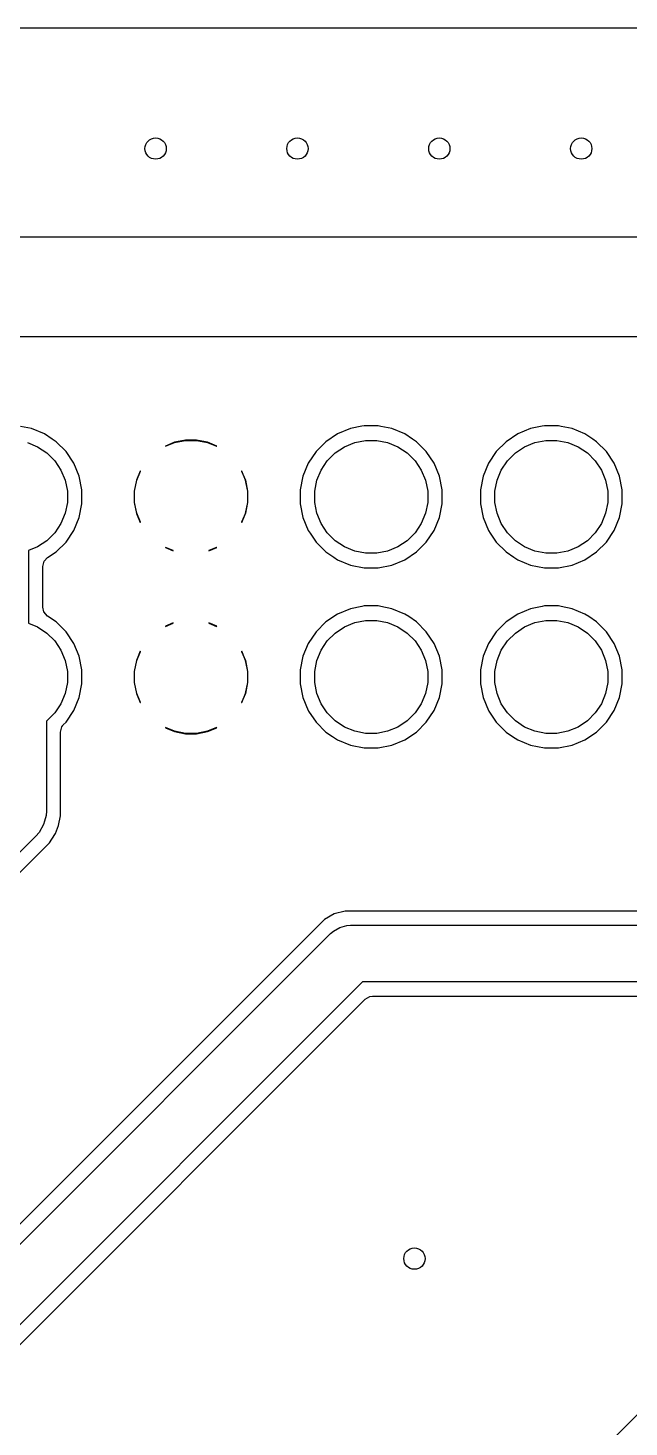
# Model space of a CAD drawing. Header units: inches. Extents: x 2.12 to 6.02, y -5.78 to -1.88.
# Drawn here: x 3.526 to 3.859, y -2.653 to -1.876 of the extents above; entities that cross this region are included whole.
import ezdxf

# ---------------------------------------------------------------- set-up
doc = ezdxf.new("R2010")
doc.units = ezdxf.units.IN
doc.header["$MEASUREMENT"] = 0
doc.layers.add('F.Cu', color=13, linetype='CONTINUOUS', true_color=0xc83434)

msp = doc.modelspace()

# ---------------------------------------------------------------- linework, layer by layer
at = {"layer": 'F.Cu', "linetype": 'CONTINUOUS'}
for p, q in [((2.13821, -1.876), (5.99565, -1.876)), ((5.73902, -1.99213), (2.65718, -1.99213)), ((2.43466, -2.04724), (5.69919, -2.04724)), ((3.52763, -2.09834), (3.52154, -2.09713)), ((3.5348, -2.10131), (3.52763, -2.09834)), ((3.52763, -2.09834), (3.52763, -2.09834)), ((3.53909, -2.10418), (3.5348, -2.10131)), ((3.5348, -2.10131), (3.5348, -2.10131)), ((3.54125, -2.10562), (3.53909, -2.10418)), ((3.69748, -2.10131), (3.69103, -2.10562)), ((3.70465, -2.09834), (3.69748, -2.10131)), ((3.69748, -2.10131), (3.69748, -2.10131)), ((3.711, -2.09708), (3.70465, -2.09834)), ((3.70465, -2.09834), (3.70465, -2.09834)), ((3.71226, -2.09683), (3.711, -2.09708)), ((3.72002, -2.09683), (3.71226, -2.09683)), ((3.72153, -2.09713), (3.72002, -2.09683)), ((3.72763, -2.09834), (3.72153, -2.09713)), ((3.7348, -2.10131), (3.72763, -2.09834)), ((3.72763, -2.09834), (3.72763, -2.09834)), ((3.73909, -2.10418), (3.7348, -2.10131)), ((3.7348, -2.10131), (3.7348, -2.10131)), ((3.74125, -2.10562), (3.73909, -2.10418)), ((3.79748, -2.10131), (3.79103, -2.10562)), ((3.80465, -2.09834), (3.79748, -2.10131)), ((3.79748, -2.10131), (3.79748, -2.10131)), ((3.811, -2.09708), (3.80465, -2.09834)), ((3.80465, -2.09834), (3.80465, -2.09834)), ((3.81226, -2.09683), (3.811, -2.09708)), ((3.82002, -2.09683), (3.81226, -2.09683)), ((3.82153, -2.09713), (3.82002, -2.09683)), ((3.82763, -2.09834), (3.82153, -2.09713)), ((3.8348, -2.10131), (3.82763, -2.09834)), ((3.82763, -2.09834), (3.82763, -2.09834)), ((3.83909, -2.10418), (3.8348, -2.10131)), ((3.8348, -2.10131), (3.8348, -2.10131)), ((3.84125, -2.10562), (3.83909, -2.10418)), ((3.52528, -2.10608), (3.53099, -2.10844)), ((3.53099, -2.10844), (3.53612, -2.11187)), ((3.53612, -2.11187), (3.54049, -2.11624)), ((3.54674, -2.11111), (3.54125, -2.10562)), ((3.55105, -2.11756), (3.54674, -2.11111)), ((3.60695, -2.10593), (3.60188, -2.10804)), ((3.60188, -2.10804), (3.60188, -2.10804)), ((3.60188, -2.10804), (3.60199, -2.10815)), ((3.60199, -2.10815), (3.607, -2.10608)), ((3.61304, -2.10472), (3.60695, -2.10593)), ((3.60695, -2.10593), (3.60695, -2.10593)), ((3.607, -2.10608), (3.61305, -2.10488)), ((3.61924, -2.10472), (3.61304, -2.10472)), ((3.61305, -2.10488), (3.61923, -2.10488)), ((3.61923, -2.10488), (3.62528, -2.10608)), ((3.62533, -2.10593), (3.61924, -2.10472)), ((3.62528, -2.10608), (3.63029, -2.10815)), ((3.63041, -2.10804), (3.62533, -2.10593)), ((3.62533, -2.10593), (3.62533, -2.10593)), ((3.63029, -2.10815), (3.63041, -2.10804)), ((3.63041, -2.10804), (3.63041, -2.10804)), ((3.68555, -2.11111), (3.68123, -2.11756)), ((3.69103, -2.10562), (3.68555, -2.11111)), ((3.68555, -2.11111), (3.68555, -2.11111)), ((3.69103, -2.10562), (3.69103, -2.10562)), ((3.69179, -2.11624), (3.69616, -2.11187)), ((3.69616, -2.11187), (3.70129, -2.10844)), ((3.70129, -2.10844), (3.707, -2.10608)), ((3.707, -2.10608), (3.71305, -2.10488)), ((3.71305, -2.10488), (3.71923, -2.10488)), ((3.71923, -2.10488), (3.72528, -2.10608)), ((3.72528, -2.10608), (3.73099, -2.10844)), ((3.73099, -2.10844), (3.73612, -2.11187)), ((3.73612, -2.11187), (3.74049, -2.11624)), ((3.74674, -2.11111), (3.74125, -2.10562)), ((3.75105, -2.11756), (3.74674, -2.11111)), ((3.78555, -2.11111), (3.78123, -2.11756)), ((3.79103, -2.10562), (3.78555, -2.11111)), ((3.78555, -2.11111), (3.78555, -2.11111)), ((3.79103, -2.10562), (3.79103, -2.10562)), ((3.79179, -2.11624), (3.79616, -2.11187)), ((3.79616, -2.11187), (3.80129, -2.10844)), ((3.80129, -2.10844), (3.807, -2.10608)), ((3.807, -2.10608), (3.81305, -2.10488)), ((3.81305, -2.10488), (3.81923, -2.10488)), ((3.81923, -2.10488), (3.82528, -2.10608)), ((3.82528, -2.10608), (3.83099, -2.10844)), ((3.83099, -2.10844), (3.83612, -2.11187)), ((3.83612, -2.11187), (3.84049, -2.11624)), ((3.84674, -2.11111), (3.84125, -2.10562)), ((3.85105, -2.11756), (3.84674, -2.11111)), ((3.54049, -2.11624), (3.54392, -2.12137)), ((3.55402, -2.12473), (3.55105, -2.11756)), ((3.68123, -2.11756), (3.67827, -2.12473)), ((3.68123, -2.11756), (3.68123, -2.11756)), ((3.68836, -2.12137), (3.69179, -2.11624)), ((3.74049, -2.11624), (3.74392, -2.12137)), ((3.75402, -2.12473), (3.75105, -2.11756)), ((3.78123, -2.11756), (3.77827, -2.12473)), ((3.78123, -2.11756), (3.78123, -2.11756)), ((3.78836, -2.12137), (3.79179, -2.11624)), ((3.84049, -2.11624), (3.84392, -2.12137)), ((3.85402, -2.12473), (3.85105, -2.11756)), ((3.54392, -2.12137), (3.54628, -2.12708)), ((3.54628, -2.12708), (3.54749, -2.13313)), ((3.55553, -2.13234), (3.55402, -2.12473)), ((3.58586, -2.12703), (3.58465, -2.13312)), ((3.5848, -2.13313), (3.586, -2.12708)), ((3.58796, -2.12196), (3.58586, -2.12703)), ((3.58586, -2.12703), (3.58586, -2.12703)), ((3.586, -2.12708), (3.58807, -2.12207)), ((3.58807, -2.12207), (3.58796, -2.12196)), ((3.58796, -2.12196), (3.58796, -2.12196)), ((3.64432, -2.12196), (3.64421, -2.12207)), ((3.64421, -2.12207), (3.64628, -2.12708)), ((3.64643, -2.12703), (3.64432, -2.12196)), ((3.64628, -2.12708), (3.64749, -2.13313)), ((3.64643, -2.12703), (3.64643, -2.12703)), ((3.64748, -2.13234), (3.64643, -2.12703)), ((3.67827, -2.12473), (3.67675, -2.13234)), ((3.67827, -2.12473), (3.67827, -2.12473)), ((3.6848, -2.13313), (3.686, -2.12708)), ((3.686, -2.12708), (3.68836, -2.12137)), ((3.74392, -2.12137), (3.74628, -2.12708)), ((3.74628, -2.12708), (3.74749, -2.13313)), ((3.75553, -2.13234), (3.75402, -2.12473)), ((3.77827, -2.12473), (3.77675, -2.13234)), ((3.77827, -2.12473), (3.77827, -2.12473)), ((3.7848, -2.13313), (3.786, -2.12708)), ((3.786, -2.12708), (3.78836, -2.12137)), ((3.84392, -2.12137), (3.84628, -2.12708)), ((3.84628, -2.12708), (3.84749, -2.13313)), ((3.85553, -2.13234), (3.85402, -2.12473)), ((3.54749, -2.13313), (3.54749, -2.13931)), ((3.55553, -2.13312), (3.55553, -2.13234)), ((3.55553, -2.1401), (3.55553, -2.13312)), ((3.58465, -2.13312), (3.58465, -2.13932)), ((3.5848, -2.13931), (3.5848, -2.13313)), ((3.64764, -2.13312), (3.64748, -2.13234)), ((3.64749, -2.13313), (3.64749, -2.13931)), ((3.64764, -2.13932), (3.64764, -2.13312)), ((3.67675, -2.13234), (3.67675, -2.1401)), ((3.6848, -2.13931), (3.6848, -2.13313)), ((3.74749, -2.13313), (3.74749, -2.13931)), ((3.75553, -2.1401), (3.75553, -2.13234)), ((3.75553, -2.13234), (3.75553, -2.13234)), ((3.77675, -2.13234), (3.77675, -2.1401)), ((3.7848, -2.13931), (3.7848, -2.13313)), ((3.84749, -2.13313), (3.84749, -2.13931)), ((3.85553, -2.1401), (3.85553, -2.13234)), ((3.85553, -2.13234), (3.85553, -2.13234)), ((3.54749, -2.13931), (3.54628, -2.14536)), ((3.55402, -2.14771), (3.55553, -2.1401)), ((3.58465, -2.13932), (3.58586, -2.14541)), ((3.586, -2.14536), (3.5848, -2.13931)), ((3.64749, -2.13931), (3.64628, -2.14536)), ((3.64643, -2.14541), (3.64764, -2.13932)), ((3.67675, -2.1401), (3.67827, -2.14771)), ((3.686, -2.14536), (3.6848, -2.13931)), ((3.74749, -2.13931), (3.74628, -2.14536)), ((3.75402, -2.14771), (3.75553, -2.1401)), ((3.77675, -2.1401), (3.77827, -2.14771)), ((3.786, -2.14536), (3.7848, -2.13931)), ((3.84749, -2.13931), (3.84628, -2.14536)), ((3.85402, -2.14771), (3.85553, -2.1401)), ((3.54628, -2.14536), (3.54392, -2.15107)), ((3.55105, -2.15488), (3.55402, -2.14771)), ((3.58586, -2.14541), (3.58586, -2.14541)), ((3.58586, -2.14541), (3.58796, -2.15048)), ((3.58807, -2.15037), (3.586, -2.14536)), ((3.58796, -2.15048), (3.58807, -2.15037)), ((3.58796, -2.15048), (3.58796, -2.15048)), ((3.64628, -2.14536), (3.64421, -2.15037)), ((3.64421, -2.15037), (3.64432, -2.15048)), ((3.64432, -2.15048), (3.64643, -2.14541)), ((3.64643, -2.14541), (3.64643, -2.14541)), ((3.67827, -2.14771), (3.67827, -2.14771)), ((3.67827, -2.14771), (3.68123, -2.15488)), ((3.68836, -2.15107), (3.686, -2.14536)), ((3.74628, -2.14536), (3.74392, -2.15107)), ((3.75105, -2.15488), (3.75402, -2.14771)), ((3.77827, -2.14771), (3.77827, -2.14771)), ((3.77827, -2.14771), (3.78123, -2.15488)), ((3.78836, -2.15107), (3.786, -2.14536)), ((3.84628, -2.14536), (3.84392, -2.15107)), ((3.85105, -2.15488), (3.85402, -2.14771)), ((3.54049, -2.1562), (3.53612, -2.16057)), ((3.54392, -2.15107), (3.54049, -2.1562)), ((3.54674, -2.16133), (3.55105, -2.15488)), ((3.68123, -2.15488), (3.68123, -2.15488)), ((3.68123, -2.15488), (3.6822, -2.15632)), ((3.6822, -2.15632), (3.68555, -2.16133)), ((3.69179, -2.1562), (3.68836, -2.15107)), ((3.69616, -2.16057), (3.69179, -2.1562)), ((3.74049, -2.1562), (3.73612, -2.16057)), ((3.74392, -2.15107), (3.74049, -2.1562)), ((3.74674, -2.16133), (3.75105, -2.15488)), ((3.78123, -2.15488), (3.78123, -2.15488)), ((3.78123, -2.15488), (3.7822, -2.15632)), ((3.7822, -2.15632), (3.78555, -2.16133)), ((3.79179, -2.1562), (3.78836, -2.15107)), ((3.79616, -2.16057), (3.79179, -2.1562)), ((3.84049, -2.1562), (3.83612, -2.16057)), ((3.84392, -2.15107), (3.84049, -2.1562)), ((3.84674, -2.16133), (3.85105, -2.15488)), ((3.53099, -2.164), (3.52598, -2.16607)), ((3.52598, -2.16607), (3.52598, -2.20637)), ((3.53612, -2.16057), (3.53099, -2.164)), ((3.54125, -2.16682), (3.54674, -2.16133)), ((3.60199, -2.16429), (3.60188, -2.1644)), ((3.60188, -2.1644), (3.6063, -2.16623)), ((3.6063, -2.16607), (3.60199, -2.16429)), ((3.6063, -2.16623), (3.6063, -2.16607)), ((3.63029, -2.16429), (3.62598, -2.16607)), ((3.62598, -2.16623), (3.63041, -2.1644)), ((3.62598, -2.16607), (3.62598, -2.16623)), ((3.63041, -2.1644), (3.63029, -2.16429)), ((3.68555, -2.16133), (3.69103, -2.16682)), ((3.70129, -2.164), (3.69616, -2.16057)), ((3.707, -2.16636), (3.70129, -2.164)), ((3.71305, -2.16756), (3.707, -2.16636)), ((3.72528, -2.16636), (3.71923, -2.16756)), ((3.73099, -2.164), (3.72528, -2.16636)), ((3.73612, -2.16057), (3.73099, -2.164)), ((3.74125, -2.16682), (3.74674, -2.16133)), ((3.78555, -2.16133), (3.79103, -2.16682)), ((3.80129, -2.164), (3.79616, -2.16057)), ((3.807, -2.16636), (3.80129, -2.164)), ((3.81305, -2.16756), (3.807, -2.16636)), ((3.82528, -2.16636), (3.81923, -2.16756)), ((3.83099, -2.164), (3.82528, -2.16636)), ((3.83612, -2.16057), (3.83099, -2.164)), ((3.84125, -2.16682), (3.84674, -2.16133)), ((3.53388, -2.17488), (3.53466, -2.17195)), ((3.53466, -2.17195), (3.53648, -2.17)), ((3.53648, -2.17), (3.54125, -2.16682)), ((3.69103, -2.16682), (3.69532, -2.16968)), ((3.69532, -2.16968), (3.69748, -2.17113)), ((3.69748, -2.17113), (3.69748, -2.17113)), ((3.69748, -2.17113), (3.69748, -2.17113)), ((3.69748, -2.17113), (3.70465, -2.1741)), ((3.70465, -2.1741), (3.71226, -2.17561)), ((3.71923, -2.16756), (3.71305, -2.16756)), ((3.72002, -2.17561), (3.72763, -2.1741)), ((3.72763, -2.1741), (3.7348, -2.17113)), ((3.7348, -2.17113), (3.74125, -2.16682)), ((3.79103, -2.16682), (3.79532, -2.16968)), ((3.79532, -2.16968), (3.79748, -2.17113)), ((3.79748, -2.17113), (3.79748, -2.17113)), ((3.79748, -2.17113), (3.79748, -2.17113)), ((3.79748, -2.17113), (3.80465, -2.1741)), ((3.80465, -2.1741), (3.81226, -2.17561)), ((3.81923, -2.16756), (3.81305, -2.16756)), ((3.82002, -2.17561), (3.82763, -2.1741)), ((3.82763, -2.1741), (3.8348, -2.17113)), ((3.8348, -2.17113), (3.84125, -2.16682)), ((3.53388, -2.19756), (3.53388, -2.17488)), ((3.71226, -2.17561), (3.71226, -2.17561)), ((3.71226, -2.17561), (3.72002, -2.17561)), ((3.72002, -2.17561), (3.72002, -2.17561)), ((3.81226, -2.17561), (3.81226, -2.17561)), ((3.81226, -2.17561), (3.82002, -2.17561)), ((3.82002, -2.17561), (3.82002, -2.17561)), ((3.53448, -2.20016), (3.53388, -2.19756)), ((3.711, -2.19708), (3.70465, -2.19834)), ((3.71226, -2.19683), (3.711, -2.19708)), ((3.72002, -2.19683), (3.71226, -2.19683)), ((3.72153, -2.19713), (3.72002, -2.19683)), ((3.72763, -2.19834), (3.72153, -2.19713)), ((3.811, -2.19708), (3.80465, -2.19834)), ((3.81226, -2.19683), (3.811, -2.19708)), ((3.82002, -2.19683), (3.81226, -2.19683)), ((3.82153, -2.19713), (3.82002, -2.19683)), ((3.82763, -2.19834), (3.82153, -2.19713)), ((3.53649, -2.20244), (3.53448, -2.20016)), ((3.54125, -2.20562), (3.53649, -2.20244)), ((3.69748, -2.20131), (3.69103, -2.20562)), ((3.70465, -2.19834), (3.69748, -2.20131)), ((3.69748, -2.20131), (3.69748, -2.20131)), ((3.70465, -2.19834), (3.70465, -2.19834)), ((3.707, -2.20608), (3.71305, -2.20488)), ((3.71305, -2.20488), (3.71923, -2.20488)), ((3.71923, -2.20488), (3.72528, -2.20608)), ((3.7348, -2.20131), (3.72763, -2.19834)), ((3.72763, -2.19834), (3.72763, -2.19834)), ((3.73695, -2.20275), (3.7348, -2.20131)), ((3.7348, -2.20131), (3.7348, -2.20131)), ((3.74125, -2.20562), (3.73695, -2.20275)), ((3.79748, -2.20131), (3.79103, -2.20562)), ((3.80465, -2.19834), (3.79748, -2.20131)), ((3.79748, -2.20131), (3.79748, -2.20131)), ((3.80465, -2.19834), (3.80465, -2.19834)), ((3.807, -2.20608), (3.81305, -2.20488)), ((3.81305, -2.20488), (3.81923, -2.20488)), ((3.81923, -2.20488), (3.82528, -2.20608)), ((3.8348, -2.20131), (3.82763, -2.19834)), ((3.82763, -2.19834), (3.82763, -2.19834)), ((3.83695, -2.20275), (3.8348, -2.20131)), ((3.8348, -2.20131), (3.8348, -2.20131)), ((3.84125, -2.20562), (3.83695, -2.20275)), ((3.52598, -2.20637), (3.53099, -2.20844)), ((3.53099, -2.20844), (3.53612, -2.21187)), ((3.53612, -2.21187), (3.54049, -2.21624)), ((3.54674, -2.21111), (3.54125, -2.20562)), ((3.55105, -2.21756), (3.54674, -2.21111)), ((3.6063, -2.20621), (3.60188, -2.20804)), ((3.60188, -2.20804), (3.60188, -2.20804)), ((3.60188, -2.20804), (3.60199, -2.20815)), ((3.60199, -2.20815), (3.6063, -2.20637)), ((3.6063, -2.20637), (3.6063, -2.20621)), ((3.63041, -2.20804), (3.62598, -2.20621)), ((3.62598, -2.20621), (3.62598, -2.20637)), ((3.62598, -2.20637), (3.63029, -2.20815)), ((3.63029, -2.20815), (3.63041, -2.20804)), ((3.63041, -2.20804), (3.63041, -2.20804)), ((3.68555, -2.21111), (3.68123, -2.21756)), ((3.69103, -2.20562), (3.68555, -2.21111)), ((3.68555, -2.21111), (3.68555, -2.21111)), ((3.69103, -2.20562), (3.69103, -2.20562)), ((3.69179, -2.21624), (3.69616, -2.21187)), ((3.69616, -2.21187), (3.70129, -2.20844)), ((3.70129, -2.20844), (3.707, -2.20608)), ((3.72528, -2.20608), (3.73099, -2.20844)), ((3.73099, -2.20844), (3.73612, -2.21187)), ((3.73612, -2.21187), (3.74049, -2.21624)), ((3.74674, -2.21111), (3.74125, -2.20562)), ((3.75105, -2.21756), (3.74674, -2.21111)), ((3.78555, -2.21111), (3.78123, -2.21756)), ((3.79103, -2.20562), (3.78555, -2.21111)), ((3.78555, -2.21111), (3.78555, -2.21111)), ((3.79103, -2.20562), (3.79103, -2.20562)), ((3.79179, -2.21624), (3.79616, -2.21187)), ((3.79616, -2.21187), (3.80129, -2.20844)), ((3.80129, -2.20844), (3.807, -2.20608)), ((3.82528, -2.20608), (3.83099, -2.20844)), ((3.83099, -2.20844), (3.83612, -2.21187)), ((3.83612, -2.21187), (3.84049, -2.21624)), ((3.84674, -2.21111), (3.84125, -2.20562)), ((3.85105, -2.21756), (3.84674, -2.21111)), ((3.54049, -2.21624), (3.54392, -2.22137)), ((3.55402, -2.22473), (3.55105, -2.21756)), ((3.68123, -2.21756), (3.67827, -2.22473)), ((3.68123, -2.21756), (3.68123, -2.21756)), ((3.68836, -2.22137), (3.69179, -2.21624)), ((3.74049, -2.21624), (3.74392, -2.22137)), ((3.75402, -2.22473), (3.75105, -2.21756)), ((3.78123, -2.21756), (3.77827, -2.22473)), ((3.78123, -2.21756), (3.78123, -2.21756)), ((3.78836, -2.22137), (3.79179, -2.21624)), ((3.84049, -2.21624), (3.84392, -2.22137)), ((3.85402, -2.22473), (3.85105, -2.21756)), ((3.54392, -2.22137), (3.54628, -2.22708)), ((3.54628, -2.22708), (3.54749, -2.23313)), ((3.55553, -2.23234), (3.55402, -2.22473)), ((3.58586, -2.22703), (3.58465, -2.23312)), ((3.5848, -2.23313), (3.586, -2.22708)), ((3.58796, -2.22196), (3.58586, -2.22703)), ((3.58586, -2.22703), (3.58586, -2.22703)), ((3.586, -2.22708), (3.58807, -2.22207)), ((3.58807, -2.22207), (3.58796, -2.22196)), ((3.58796, -2.22196), (3.58796, -2.22196)), ((3.64432, -2.22196), (3.64421, -2.22207)), ((3.64421, -2.22207), (3.64628, -2.22708)), ((3.64643, -2.22703), (3.64432, -2.22196)), ((3.64628, -2.22708), (3.64749, -2.23313)), ((3.64643, -2.22703), (3.64643, -2.22703)), ((3.64748, -2.23234), (3.64643, -2.22703)), ((3.67827, -2.22473), (3.67675, -2.23234)), ((3.67827, -2.22473), (3.67827, -2.22473)), ((3.6848, -2.23313), (3.686, -2.22708)), ((3.686, -2.22708), (3.68836, -2.22137)), ((3.74392, -2.22137), (3.74628, -2.22708)), ((3.74628, -2.22708), (3.74749, -2.23313)), ((3.75553, -2.23234), (3.75402, -2.22473)), ((3.77827, -2.22473), (3.77675, -2.23234)), ((3.77827, -2.22473), (3.77827, -2.22473)), ((3.7848, -2.23313), (3.786, -2.22708)), ((3.786, -2.22708), (3.78836, -2.22137)), ((3.84392, -2.22137), (3.84628, -2.22708)), ((3.84628, -2.22708), (3.84749, -2.23313)), ((3.85553, -2.23234), (3.85402, -2.22473)), ((3.54749, -2.23313), (3.54749, -2.23931)), ((3.55553, -2.23312), (3.55553, -2.23234)), ((3.55553, -2.2401), (3.55553, -2.23312)), ((3.58465, -2.23312), (3.58465, -2.23932)), ((3.5848, -2.23931), (3.5848, -2.23313)), ((3.64764, -2.23312), (3.64748, -2.23234)), ((3.64749, -2.23313), (3.64749, -2.23931)), ((3.64764, -2.23932), (3.64764, -2.23312)), ((3.67675, -2.23234), (3.67675, -2.2401)), ((3.6848, -2.23931), (3.6848, -2.23313)), ((3.74749, -2.23313), (3.74749, -2.23931)), ((3.75553, -2.2401), (3.75553, -2.23234)), ((3.75553, -2.23234), (3.75553, -2.23234)), ((3.77675, -2.23234), (3.77675, -2.2401)), ((3.7848, -2.23931), (3.7848, -2.23313)), ((3.84749, -2.23313), (3.84749, -2.23931)), ((3.85553, -2.2401), (3.85553, -2.23234)), ((3.54749, -2.23931), (3.54628, -2.24536)), ((3.55402, -2.24771), (3.55553, -2.2401)), ((3.58465, -2.23932), (3.58586, -2.24541)), ((3.586, -2.24536), (3.5848, -2.23931)), ((3.64749, -2.23931), (3.64628, -2.24536)), ((3.64643, -2.24541), (3.64764, -2.23932)), ((3.67675, -2.2401), (3.67827, -2.24771)), ((3.686, -2.24536), (3.6848, -2.23931)), ((3.74749, -2.23931), (3.74628, -2.24536)), ((3.75402, -2.24771), (3.75553, -2.2401)), ((3.77675, -2.2401), (3.77827, -2.24771)), ((3.786, -2.24536), (3.7848, -2.23931)), ((3.84749, -2.23931), (3.84628, -2.24536)), ((3.85402, -2.24771), (3.85553, -2.2401)), ((3.54392, -2.25107), (3.54049, -2.2562)), ((3.54628, -2.24536), (3.54392, -2.25107)), ((3.55105, -2.25488), (3.55402, -2.24771)), ((3.58586, -2.24541), (3.58586, -2.24541)), ((3.58586, -2.24541), (3.58796, -2.25048)), ((3.58807, -2.25037), (3.586, -2.24536)), ((3.58796, -2.25048), (3.58807, -2.25037)), ((3.58796, -2.25048), (3.58796, -2.25048)), ((3.64628, -2.24536), (3.64421, -2.25037)), ((3.64421, -2.25037), (3.64432, -2.25048)), ((3.64432, -2.25048), (3.64643, -2.24541)), ((3.64643, -2.24541), (3.64643, -2.24541)), ((3.67827, -2.24771), (3.67827, -2.24771)), ((3.67827, -2.24771), (3.68123, -2.25488)), ((3.68836, -2.25107), (3.686, -2.24536)), ((3.69179, -2.2562), (3.68836, -2.25107)), ((3.74392, -2.25107), (3.74049, -2.2562)), ((3.74628, -2.24536), (3.74392, -2.25107)), ((3.75105, -2.25488), (3.75402, -2.24771)), ((3.77827, -2.24771), (3.77827, -2.24771)), ((3.77827, -2.24771), (3.78123, -2.25488)), ((3.78836, -2.25107), (3.786, -2.24536)), ((3.79179, -2.2562), (3.78836, -2.25107)), ((3.84392, -2.25107), (3.84049, -2.2562)), ((3.84628, -2.24536), (3.84392, -2.25107)), ((3.85105, -2.25488), (3.85402, -2.24771)), ((3.54049, -2.2562), (3.53612, -2.26057)), ((3.54674, -2.26133), (3.55105, -2.25488)), ((3.68123, -2.25488), (3.68123, -2.25488)), ((3.68123, -2.25488), (3.68143, -2.25518)), ((3.68143, -2.25518), (3.68555, -2.26133)), ((3.69616, -2.26057), (3.69179, -2.2562)), ((3.74049, -2.2562), (3.73612, -2.26057)), ((3.74674, -2.26133), (3.75105, -2.25488)), ((3.78123, -2.25488), (3.78123, -2.25488)), ((3.78123, -2.25488), (3.78143, -2.25518)), ((3.78143, -2.25518), (3.78555, -2.26133)), ((3.79616, -2.26057), (3.79179, -2.2562)), ((3.84049, -2.2562), (3.83612, -2.26057)), ((3.84674, -2.26133), (3.85105, -2.25488)), ((3.53612, -2.26057), (3.53583, -2.26076)), ((3.53583, -2.26076), (3.53583, -2.31063)), ((3.54372, -2.26678), (3.54451, -2.26384)), ((3.54372, -2.30791), (3.54372, -2.26678)), ((3.54451, -2.26384), (3.54501, -2.26311)), ((3.54501, -2.26311), (3.54521, -2.26286)), ((3.54521, -2.26286), (3.54674, -2.26133)), ((3.60199, -2.26429), (3.60188, -2.2644)), ((3.60188, -2.2644), (3.60695, -2.26651)), ((3.607, -2.26636), (3.60199, -2.26429)), ((3.60695, -2.26651), (3.60695, -2.26651)), ((3.60695, -2.26651), (3.61304, -2.26772)), ((3.61305, -2.26756), (3.607, -2.26636)), ((3.62528, -2.26636), (3.61923, -2.26756)), ((3.61924, -2.26772), (3.62533, -2.26651)), ((3.63029, -2.26429), (3.62528, -2.26636)), ((3.62533, -2.26651), (3.63041, -2.2644)), ((3.62533, -2.26651), (3.62533, -2.26651)), ((3.63041, -2.2644), (3.63029, -2.26429)), ((3.68555, -2.26133), (3.69103, -2.26682)), ((3.69103, -2.26682), (3.69459, -2.2692)), ((3.70129, -2.264), (3.69616, -2.26057)), ((3.707, -2.26636), (3.70129, -2.264)), ((3.71305, -2.26756), (3.707, -2.26636)), ((3.72528, -2.26636), (3.71923, -2.26756)), ((3.73099, -2.264), (3.72528, -2.26636)), ((3.73612, -2.26057), (3.73099, -2.264)), ((3.7348, -2.27113), (3.74125, -2.26682)), ((3.74125, -2.26682), (3.74674, -2.26133)), ((3.78555, -2.26133), (3.79103, -2.26682)), ((3.79103, -2.26682), (3.79459, -2.2692)), ((3.80129, -2.264), (3.79616, -2.26057)), ((3.807, -2.26636), (3.80129, -2.264)), ((3.81305, -2.26756), (3.807, -2.26636)), ((3.82528, -2.26636), (3.81923, -2.26756)), ((3.83099, -2.264), (3.82528, -2.26636)), ((3.83612, -2.26057), (3.83099, -2.264)), ((3.8348, -2.27113), (3.84125, -2.26682)), ((3.84125, -2.26682), (3.84674, -2.26133)), ((3.61304, -2.26772), (3.61924, -2.26772)), ((3.61923, -2.26756), (3.61305, -2.26756)), ((3.69459, -2.2692), (3.69748, -2.27113)), ((3.69748, -2.27113), (3.69748, -2.27113)), ((3.69748, -2.27113), (3.69748, -2.27113)), ((3.69748, -2.27113), (3.70465, -2.2741)), ((3.70465, -2.2741), (3.71226, -2.27561)), ((3.71923, -2.26756), (3.71305, -2.26756)), ((3.72002, -2.27561), (3.72763, -2.2741)), ((3.72763, -2.2741), (3.7348, -2.27113)), ((3.79459, -2.2692), (3.79748, -2.27113)), ((3.79748, -2.27113), (3.79748, -2.27113)), ((3.79748, -2.27113), (3.79748, -2.27113)), ((3.79748, -2.27113), (3.80465, -2.2741)), ((3.80465, -2.2741), (3.81226, -2.27561)), ((3.81923, -2.26756), (3.81305, -2.26756)), ((3.82002, -2.27561), (3.82763, -2.2741)), ((3.82763, -2.2741), (3.8348, -2.27113)), ((3.71226, -2.27561), (3.71226, -2.27561)), ((3.71226, -2.27561), (3.72002, -2.27561)), ((3.72002, -2.27561), (3.72002, -2.27561)), ((3.81226, -2.27561), (3.81226, -2.27561)), ((3.81226, -2.27561), (3.82002, -2.27561)), ((3.82002, -2.27561), (3.82002, -2.27561)), ((3.53566, -2.3132), (3.53482, -2.31631)), ((3.53583, -2.31063), (3.53566, -2.3132)), ((3.53566, -2.3132), (3.53566, -2.3132)), ((3.54266, -2.31867), (3.54372, -2.31335)), ((3.54372, -2.31335), (3.54372, -2.30791)), ((3.53433, -2.31816), (3.53176, -2.32261)), ((3.53482, -2.31631), (3.53433, -2.31816)), ((3.54083, -2.32309), (3.54146, -2.32157)), ((3.54146, -2.32157), (3.54266, -2.31867)), ((3.53006, -2.32455), (3.38583, -2.46878)), ((3.46644, -2.39933), (3.53756, -2.32821)), ((3.53176, -2.32261), (3.53006, -2.32455)), ((3.53176, -2.32261), (3.53176, -2.32261)), ((3.53756, -2.32821), (3.54058, -2.32369)), ((3.54058, -2.32369), (3.54083, -2.32309)), ((3.6956, -2.36773), (3.69021, -2.37085)), ((3.70161, -2.36612), (3.6956, -2.36773)), ((3.70784, -2.36612), (3.70161, -2.36612)), ((3.7082, -2.36612), (3.70784, -2.36612)), ((3.90904, -2.36612), (3.7082, -2.36612)), ((3.7082, -2.36612), (3.7082, -2.36612)), ((3.69021, -2.37085), (3.45746, -2.60359)), ((3.69514, -2.37727), (3.6987, -2.37521)), ((3.6987, -2.37521), (3.70267, -2.37415)), ((3.70267, -2.37415), (3.70472, -2.37402)), ((3.70472, -2.37402), (3.91474, -2.37402)), ((3.46524, -2.60697), (3.69359, -2.37863)), ((3.69359, -2.37863), (3.69514, -2.37727)), ((3.71125, -2.40551), (3.49213, -2.62463)), ((3.92126, -2.40551), (3.71125, -2.40551)), ((3.7128, -2.41512), (3.71543, -2.41361)), ((3.71543, -2.41361), (3.71695, -2.41341)), ((3.71695, -2.41341), (3.91779, -2.41341)), ((3.50174, -2.62618), (3.7128, -2.41512)), ((4.06913, -2.44031), (3.78502, -2.72442))]:
    msp.add_line(p, q, dxfattribs=at)
at = {"layer": 'F.Cu'}
for centre in [(3.59648, -1.94293), (3.67522, -1.94293), (3.75396, -1.94293), (3.8327, -1.94293), (3.74016, -2.55906)]:
    msp.add_circle(centre, 0.00591, dxfattribs=at)

doc.saveas('drawing.dxf')
